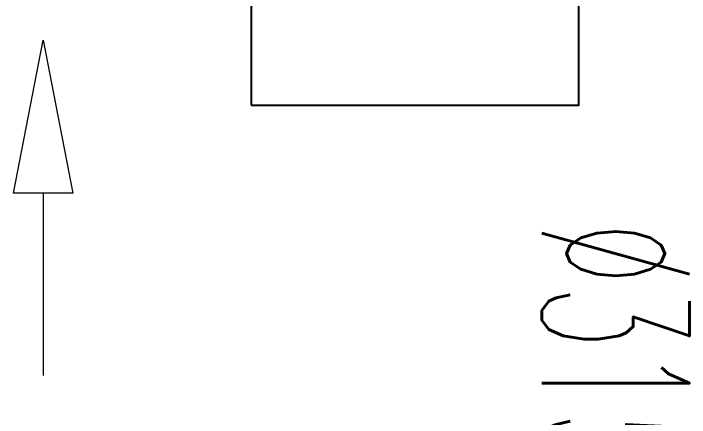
# Model space of a CAD drawing. Header units: inches. Extents: x -772 to 6765, y -813 to 4093.
# Drawn here: x 4909.4 to 4991.8, y 221.2 to 270.4 of the extents above; entities that cross this region are included whole.
import ezdxf
from ezdxf.enums import TextEntityAlignment as Align

# ---------------------------------------------------------------- set-up
doc = ezdxf.new("R2010")
doc.units = ezdxf.units.IN
doc.header["$MEASUREMENT"] = 0
for name, color, linetype, lineweight in [('MTY-EMIS-KANALI', 150, 'Continuous', 0), ('MTY-UFLEME-KANALI-Flex', 21, 'ZIGZAG', 0), ('STM-U-MENFEZ', 2, 'Continuous', 0)]:
    doc.layers.add(name, color=color, linetype=linetype, lineweight=lineweight)
doc.layers.add('MTY-UFLEME-KANALI', color=20, linetype='Continuous')
doc.styles.add('CAP', font='simplxtw.shx', dxfattribs={"width": 0.65})
doc.linetypes.add('ZIGZAG', pattern='A,0.0001,-0.2,[131,ltypeshp.shx,S=0.2,R=0,X=-0.2,Y=0],-0.4,[131,ltypeshp.shx,S=0.2,R=180.00002,X=0.2,Y=0],-0.2', length=0.8001)

# ---------------------------------------------------------------- blocks, each defined once
blk = doc.blocks.new('*U183')
at = {"layer": 'MTY-UFLEME-KANALI-Flex', "color": 7, "ltscale": 0.5, "style": 'CAP', "width": 0.5}
blk.add_attdef('X', text='', height=18, dxfattribs=at).set_placement((-40.676, 11.876), align=Align.CENTER)
blk = doc.blocks.new('A$C00D65541')
at = {"layer": 'STM-U-MENFEZ'}
blk.add_lwpolyline([(-50.501, -59.891), (-46.887, -59.891), (-50.501, -78.514), (-54.115, -59.891), (-50.501, -59.891), (-50.501, -37.625)], dxfattribs=at)
blk = doc.blocks.new('mekanik')
at = {"layer": 'MTY-UFLEME-KANALI'}
blk.add_lwpolyline([(24208.337, 7099.272), (24248.337, 7099.272), (24248.337, 7551.224), (24208.337, 7551.224)], close=True, dxfattribs=at)
at = {"rotation": 270}
blk.add_blockref('*U183', (24231.964, 7028.921), dxfattribs=at).add_auto_attribs({'X': '%%C315'})
at = {"layer": 'MTY-EMIS-KANALI', "rotation": 180}
blk.add_blockref('A$C00D65541', (24132.472, 7028.66), dxfattribs=at)

msp = doc.modelspace()

# ---------------------------------------------------------------- block references
msp.add_blockref('mekanik', (-19270, -6840))

doc.saveas('drawing.dxf')
